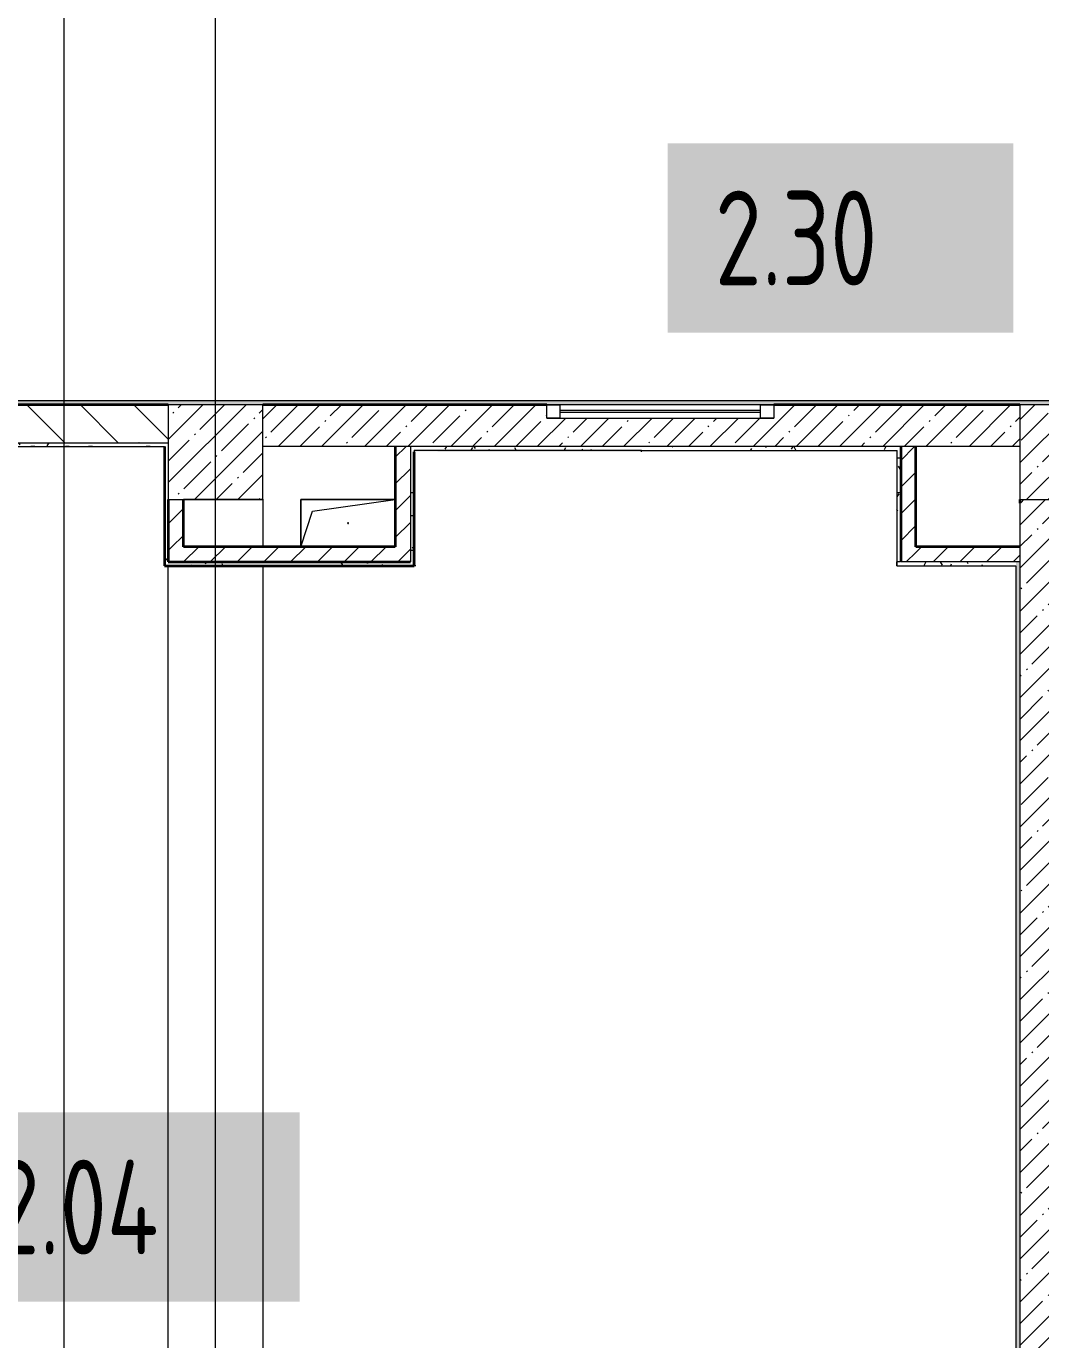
# Model space of a CAD drawing. Header units: millimetres. Extents: x 3914 to 443608, y -156176 to 78197.
# Drawn here: x 217124 to 222484, y -143017 to -136078 of the extents above; entities that cross this region are included whole.
import ezdxf

# ---------------------------------------------------------------- set-up
doc = ezdxf.new("R2010")
doc.units = ezdxf.units.MM
doc.linetypes.add('Осевая', pattern=[6350, 1270, -952.5, 3175, -952.5])
doc.layers.add('A-AREA-PATT-2', color=7, linetype='Continuous', lineweight=5, true_color=0xcde0ef, transparency=1)
for name, color, linetype, lineweight in [('A-FLOR', 7, 'Continuous', 9), ('A-GENM', 7, 'Continuous', 9), ('A-GLAZ', 7, 'Continuous', 9), ('A-GLAZ-1', 7, 'Continuous', 5), ('A-WALL', 7, 'Continuous', 5), ('A-WALL-1', 7, 'Continuous', 35), ('I-WALL', 7, 'Continuous', 5), ('S-COLS', 7, 'Continuous', 9), ('S-COLS-1', 7, 'Continuous', 5), ('Оси', 7, 'Continuous', 9), ('Оси-2', 7, 'Осевая', 9)]:
    doc.layers.add(name, color=color, linetype=linetype, lineweight=lineweight)
doc.layers.add('A-WALL-FNSH-1', color=9, linetype='Continuous', lineweight=5, true_color=0x808080)
doc.styles.add('СПДС', font='ГОСТ тип А.ttf', dxfattribs={"width": 0.9})
pattern_1 = [(45, (174964.42, -145977.62), (-70.71068, 70.71068), [])]
pattern_2 = [(45, (174964.42, -145977.62), (-114.04925, 114.04925), []), (45, (175078.47, -145977.62), (-114.04925, 114.04925), [201.612, -40.322, 6.706, -33.617])]
pattern_3 = [(0, (174964.42, -145977.62), (243.84, 60.96), [20.117, -162.763, 20.117, -162.763, -975.36]), (0, (174964.42, -145977.62), (243.84, 60.96), [-365.76, 20.117, -345.643, 20.117, -162.763, -426.72]), (0, (174964.42, -145977.62), (243.84, 60.96), [-914.4, 20.117, -101.803, 20.117, -284.683]), (120, (175055.86, -145947.14), (-174.71291, 180.691634), [20.117, -162.763, 20.117, -162.763, -975.36]), (120, (175055.86, -145947.14), (-174.71291, 180.691634), [-365.76, 20.117, -345.643, 20.117, -162.763, -426.72]), (120, (175055.86, -145947.14), (-174.71291, 180.691634), [-914.4, 20.117, -101.803, 20.117, -284.683]), (240, (175086.34, -145825.22), (-69.12709, -241.651634), [20.117, -162.763, 20.117, -162.763, -975.36]), (240, (175086.34, -145825.22), (-69.12709, -241.651634), [-365.76, 20.117, -345.643, 20.117, -162.763, -426.72]), (240, (175086.34, -145825.22), (-69.12709, -241.651634), [-914.4, 20.117, -101.803, 20.117, -284.683])]

# ---------------------------------------------------------------- blocks, each defined once
blk = doc.blocks.new('BSC_Колонна _Прямоугольная - 500х500-V279-Объем проектирования 2 этажа')
at = {"layer": 'S-COLS-1'}
h = blk.add_hatch(dxfattribs=at)
h.set_pattern_fill('FP_5', color=256, style=0, pattern_type=2)
h.set_pattern_definition([(45, (-43160, -7650), (-114.04925, 114.04925), []), (45, (-43045.95, -7650), (-114.04925, 114.04925), [201.613, -40.323, 6.706, -33.617])])
h.paths.add_polyline_path([(-250, -250), (250, -250), (250, 250), (-250, 250), (-250, 50)])
for p, q in [((250, 250), (-250, 250)), ((-250, 250), (-250, -250)), ((250, -250), (250, 250)), ((-250, -250), (250, -250))]:
    blk.add_line(p, q, dxfattribs=at)
blk = doc.blocks.new('BSC_Колонна _Прямоугольная - 500х500-V280-Объем проектирования 2 этажа')
at = {"layer": 'S-COLS-1'}
h = blk.add_hatch(dxfattribs=at)
h.set_pattern_fill('FP_6', color=256, style=0, pattern_type=2)
h.set_pattern_definition([(45, (-47660, -7650), (-114.04925, 114.04925), []), (45, (-47545.95, -7650), (-114.04925, 114.04925), [201.613, -40.323, 6.706, -33.617])])
h.paths.add_polyline_path([(152.6, -250), (250, -250), (250, 250), (-250, 250), (-250, -250), (-30, -250)])
for p, q in [((250, 250), (-250, 250)), ((-250, 250), (-250, -250)), ((250, -250), (250, 250)), ((-250, -250), (250, -250))]:
    blk.add_line(p, q, dxfattribs=at)
blk = doc.blocks.new('GM_Отверстие прямоугольное _в плите_ - Отверстие-V416-Объем проектирования 2 этажа')
at = {"layer": 'A-GENM'}
for p, q in [((-250, -125), (-250, 125)), ((-250, 125), (250, 125)), ((250, 125), (-250, 125)), ((-250, 125), (-250, -125)), ((-187.5, 62.5), (250, 125)), ((-250, -125), (-187.5, 62.5))]:
    blk.add_line(p, q, dxfattribs=at)
for start, end in [(360, 180), (180, 360)]:
    blk.add_arc((0, 0), 2.5, start, end, dxfattribs=at)
blk = doc.blocks.new('120_Окно_СКБ_1Ст - 120_Окно_СКБ_1Ст 400х1200 EI30-24228621-Объем проектирования 2 этажа')
at = {"layer": 'A-GLAZ'}
for p, q in [((-600, 40), (-600, 110)), ((-600, 110), (-530, 110)), ((-530, 110), (-530, 40)), ((530, 40), (530, 110)), ((530, 110), (600, 110)), ((600, 110), (600, 40)), ((-530, 40), (-600, 40)), ((600, 40), (530, 40))]:
    blk.add_line(p, q, dxfattribs=at)
at = {"layer": 'A-GLAZ-1'}
for p, q in [((600, 110), (-600, 110)), ((530, 80), (-530, 80)), ((530, 70), (-530, 70)), ((-600, 40), (600, 40))]:
    blk.add_line(p, q, dxfattribs=at)

msp = doc.modelspace()

# ---------------------------------------------------------------- hatches: boundary and pattern name
at = {"layer": 'A-AREA-PATT-2'}
msp.add_hatch(color=256, dxfattribs=at).paths.add_polyline_path([(219183.4, -138928.1), (219183.4, -138325.6), (220375.4, -138325.6), (220375.4, -138321.6), (219179.4, -138322.6), (219179.4, -138928.1)])
at = {"layer": 'I-WALL'}
h = msp.add_hatch(dxfattribs=at)
h.set_pattern_fill('FP_23', color=256, style=0, pattern_type=2)
h.set_pattern_definition([(135, (174964.42, -145977.62), (-141.4214, -141.4214), [])])
h.paths.add_polyline_path([(214014.4, -138277.6), (214525.4, -138277.6), (214525.4, -138077.6), (214004.4, -138077.6), (214004.4, -138277.6)])
h.paths.add_polyline_path([(213454.4, -138277.6), (213504.4, -138277.6), (213504.4, -138077.6), (213454.4, -138077.6), (213454.4, -138204.4)])
h.paths.add_polyline_path([(217874.4, -138277.6), (217874.4, -138077.6), (217025.4, -138077.6), (217025.4, -138277.6), (217717.8, -138277.6)])
h = msp.add_hatch(dxfattribs=at)
h.set_pattern_fill('FP_191', color=256, style=0, pattern_type=2)
h.set_pattern_definition(pattern_3)
h.paths.add_polyline_path([(249708.7, -138077.6), (249714.4, -138077.6), (249693.4, -138057.6), (248669.4, -138057.6), (248669.4, -138069.6), (248724.4, -138069.6), (248724.4, -138077.6), (249694.4, -138077.6)])
h.paths.add_polyline_path([(247214.4, -138077.6), (247215.4, -138069.6), (247269.4, -138069.6), (247269.4, -138057.6), (246699.4, -138057.6), (246699.4, -138069.6), (246729.4, -138069.6), (246729.4, -138077.6), (247064.4, -138077.6)])
h.paths.add_polyline_path([(245284.4, -138077.6), (245569.4, -138077.6), (245569.4, -138069.6), (245599.4, -138069.6), (245599.4, -138057.6), (244324.9, -138057.6), (244324.9, -138069.6), (244354.9, -138069.6), (244354.9, -138077.6), (245181.7, -138077.6)])
h.paths.add_polyline_path([(240594.4, -138077.6), (240889.4, -138076.7), (240889.4, -138069.6), (240919.4, -138069.6), (240919.4, -138057.6), (234895.4, -138057.6), (234895.4, -138077.6), (240374.4, -138077.6)])
h.paths.add_polyline_path([(242290.8, -138077.6), (243194.9, -138077.6), (243194.9, -138069.6), (243224.9, -138069.6), (243224.9, -138057.6), (242019.4, -138057.6), (242019.4, -138069.6), (242049.4, -138069.6), (242049.4, -138077.6), (242183.2, -138077.6)])
h.paths.add_polyline_path([(232395.4, -138077.6), (232395.4, -138057.6), (225894.4, -138057.6), (225894.4, -138077.6), (232172.5, -138077.6)])
h.paths.add_polyline_path([(222874.4, -138077.6), (223394.4, -138077.6), (223394.4, -138057.6), (217025.4, -138057.6), (217025.4, -138077.6), (222374.4, -138077.6)])
h.paths.add_polyline_path([(213724.4, -138077.6), (214525.4, -138077.6), (214525.4, -138057.6), (213724.4, -138058.6), (213704.9, -138077.6)])
h.paths.add_polyline_path([(213704.4, -138077.6), (213714.4, -138067.6), (213704.4, -138057.6), (213704.4, -138063.3)])
h = msp.add_hatch(dxfattribs=at)
h.set_pattern_fill('FP_1', color=256, style=0, pattern_type=2)
h.set_pattern_definition(pattern_2)
h.paths.add_polyline_path([(222353, -138297.6), (222374.4, -138297.6), (222374.4, -138077.6), (221074.4, -138077.6), (221074.4, -138147.6), (219874.4, -138147.6), (219874.4, -138077.6), (218374.4, -138077.6), (218374.4, -138297.6), (222054.2, -138297.6)])
h = msp.add_hatch(dxfattribs=at)
h.set_pattern_fill('FP_191', color=256, style=0, pattern_type=2)
h.set_pattern_definition(pattern_3)
h.paths.add_polyline_path([(217853.4, -138297.6), (217874.4, -138277.6), (217025.4, -138277.6), (217025.4, -138297.6), (217717.8, -138297.6)])
h.paths.add_polyline_path([(217870.4, -138297.6), (217874.4, -138297.6), (217874.4, -138277.6), (217854.4, -138297.6)])
h.paths.add_polyline_path([(214004.4, -138277.6), (214025.4, -138297.6), (214525.4, -138297.6), (214525.4, -138277.6), (214014.4, -138277.6)])
h.paths.add_polyline_path([(214024.4, -138297.6), (214004.4, -138277.6), (214004.4, -138297.6), (214014.4, -138297.6)])
h = msp.add_hatch(dxfattribs=at)
h.set_pattern_fill('FP_191', color=256, style=0, pattern_type=2)
h.set_pattern_definition(pattern_3)
h.paths.add_polyline_path([(217854.4, -138907.6), (217874.4, -138907.6), (217874.4, -138297.6), (217854.4, -138298.6), (217854.4, -138907.3)])
h = msp.add_hatch(dxfattribs=at)
h.set_pattern_fill('FP_22', color=256, style=0, pattern_type=2)
h.set_pattern_definition(pattern_1)
h.paths.add_polyline_path([(219074.4, -138907.6), (219154.4, -138907.6), (219154.4, -138297.6), (219074.4, -138297.6), (219074.4, -138827.6)])
h = msp.add_hatch(dxfattribs=at)
h.set_pattern_fill('FP_191', color=256, style=0, pattern_type=2)
h.set_pattern_definition(pattern_3)
h.paths.add_polyline_path([(219154.4, -138317.6), (221723.4, -138317.6), (221724.4, -138297.6), (219154.4, -138297.6)])
h = msp.add_hatch(dxfattribs=at)
h.set_pattern_fill('FP_191', color=256, style=0, pattern_type=2)
h.set_pattern_definition(pattern_3)
h.paths.add_polyline_path([(221744.4, -138907.6), (221744.4, -138297.6), (221724.4, -138297.6), (221724.4, -138907.6)])
h = msp.add_hatch(dxfattribs=at)
h.set_pattern_fill('FP_22', color=256, style=0, pattern_type=2)
h.set_pattern_definition(pattern_1)
h.paths.add_polyline_path([(221744.4, -138907.6), (221824.4, -138907.6), (221824.4, -138297.6), (221744.4, -138297.6)])
h = msp.add_hatch(dxfattribs=at)
h.set_pattern_fill('FP_191', color=256, style=0, pattern_type=2)
h.set_pattern_definition(pattern_3)
h.paths.add_polyline_path([(219174.4, -138927.6), (219174.4, -138317.6), (219154.4, -138317.6), (219154.4, -138927.6), (219163.3, -138927.6)])
h = msp.add_hatch(dxfattribs=at)
h.set_pattern_fill('FP_22', color=256, style=0, pattern_type=2)
h.set_pattern_definition(pattern_1)
h.paths.add_polyline_path([(217954.4, -138827.6), (217954.4, -138577.6), (217874.4, -138577.6), (217874.4, -138827.6)])
h = msp.add_hatch(dxfattribs=at)
h.set_pattern_fill('FP_1', color=256, style=0, pattern_type=2)
h.set_pattern_definition(pattern_2)
h.paths.add_polyline_path([(222475.4, -145577.6), (222594.4, -145577.6), (222594.4, -138577.6), (222374.4, -138577.6), (222374.4, -145577.6), (222473.4, -145577.6)])
h = msp.add_hatch(dxfattribs=at)
h.set_pattern_fill('FP_22', color=256, style=0, pattern_type=2)
h.set_pattern_definition(pattern_1)
h.paths.add_polyline_path([(218674.4, -138907.6), (219074.4, -138907.6), (219074.4, -138827.6), (217874.4, -138827.6), (217874.4, -138907.6), (218574.4, -138907.6)])
h = msp.add_hatch(dxfattribs=at)
h.set_pattern_fill('FP_22', color=256, style=0, pattern_type=2)
h.set_pattern_definition(pattern_1)
h.paths.add_polyline_path([(222354.4, -138907.6), (222374.4, -138907.6), (222374.4, -138827.6), (221824.4, -138827.6), (221824.4, -138907.6), (222054.2, -138907.6)])
h = msp.add_hatch(dxfattribs=at)
h.set_pattern_fill('FP_191', color=256, style=0, pattern_type=2)
h.set_pattern_definition(pattern_3)
h.paths.add_polyline_path([(219153, -138927.6), (219154.4, -138927.6), (219154.4, -138907.6), (217854.4, -138907.6), (217854.4, -138927.6), (219074.4, -138927.6)])
h = msp.add_hatch(dxfattribs=at)
h.set_pattern_fill('FP_191', color=256, style=0, pattern_type=2)
h.set_pattern_definition(pattern_3)
h.paths.add_polyline_path([(222353.4, -138927.6), (222353.4, -138907.6), (221724.4, -138907.6), (221724.4, -138927.6), (222349.6, -138927.6)])
h = msp.add_hatch(dxfattribs=at)
h.set_pattern_fill('FP_191', color=256, style=0, pattern_type=2)
h.set_pattern_definition(pattern_3)
h.paths.add_polyline_path([(222374.4, -145857.6), (222374.4, -138907.6), (222354.4, -138907.6), (222354.4, -145856.6), (222372.6, -145857.5)])

# ---------------------------------------------------------------- linework, layer by layer
at = {"layer": 'A-FLOR'}
for p, q in [((217954.4, -138576.7), (218374.4, -138576.7)), ((217954.4, -138577.6), (218374.4, -138577.6)), ((218374.4, -138576.7), (218374.4, -138826.7)), ((218374.4, -138577.6), (218374.4, -138827.6))]:
    msp.add_line(p, q, dxfattribs=at)
at = {"layer": 'A-WALL'}
for p, q in [((217025.4, -138277.6), (217874.4, -138277.6)), ((222374.4, -138297.6), (218374.4, -138297.6)), ((219154.4, -138297.6), (219154.4, -138907.6)), ((221723.4, -138318.6), (221723.4, -138317.6)), ((222374.4, -138597.6), (222374.4, -145577.6)), ((222374.4, -138907.6), (221744.4, -138907.6))]:
    msp.add_line(p, q, dxfattribs=at)
at = {"layer": 'A-WALL-1'}
for p, q in [((217874.4, -138077.6), (217025.4, -138077.6)), ((219874.4, -138077.6), (218374.4, -138077.6)), ((222374.4, -138077.6), (221074.4, -138077.6)), ((217854.4, -138297.6), (217854.4, -138927.6)), ((219074.4, -138297.6), (219074.4, -138827.6)), ((221744.4, -138297.6), (221744.4, -138907.6)), ((221824.4, -138827.6), (221824.4, -138297.6)), ((219174.4, -138927.6), (219174.4, -138325.6)), ((217874.4, -138577.6), (217874.4, -138907.6)), ((217954.4, -138827.6), (217954.4, -138577.6)), ((222374.4, -138577.6), (222374.4, -138597.6)), ((219074.4, -138827.6), (217954.4, -138827.6)), ((222374.4, -138827.6), (221824.4, -138827.6)), ((217874.4, -138907.6), (219154.4, -138907.6)), ((217854.4, -138927.6), (219174.4, -138927.6))]:
    msp.add_line(p, q, dxfattribs=at)
at = {"layer": 'A-WALL-FNSH-1'}
for p, q in [((223394.4, -138056.6), (217025.4, -138056.6)), ((217025.4, -138298.6), (217854.4, -138298.6)), ((220375.4, -138318.6), (221723.4, -138318.6)), ((221723.4, -138318.6), (221723.4, -138928.6)), ((221724.4, -138927.6), (221724.4, -138907.6)), ((219174.4, -138928.6), (219174.4, -138927.6)), ((221723.4, -138928.6), (222353.4, -138928.6)), ((222353.4, -138928.6), (222353.4, -145856.6)), ((222354.4, -145856.6), (222354.4, -138927.6))]:
    msp.add_line(p, q, dxfattribs=at)
at = {"layer": 'I-WALL'}
for p, q in [((219174.4, -138317.6), (220375.4, -138317.6)), ((219174.4, -138317.6), (219174.4, -138325.6)), ((219175.4, -138325.6), (219174.4, -138325.6)), ((219175.4, -138928.1), (219175.4, -138325.6)), ((220375.4, -138325.6), (220375.4, -138318.6)), ((219183.4, -138928.1), (219175.4, -138928.1))]:
    msp.add_line(p, q, dxfattribs=at)
at = {"layer": 'Оси'}
for p, q in [((218124.4, -141651.4), (218124.4, -123578.6)), ((217874.4, -145506.7), (217874.4, -138926.7)), ((217874.4, -145507.6), (217874.4, -138927.6)), ((218374.4, -138926.7), (218374.4, -141280.2)), ((218374.4, -138927.6), (218374.4, -141281.1)), ((218374.4, -141281), (218374.4, -145501.7)), ((218374.4, -141282), (218374.4, -145502.6))]:
    msp.add_line(p, q, dxfattribs=at)
for points in [[(217324.4, -147883.9), (217324.4, -142883.9), (217324.4, -123579.5), (217324.4, -118579.5)], [(218550.2, -147883.9), (218550.2, -147180), (218124.4, -146652.4), (218124.4, -141652.4), (218124.4, -123579.5), (218124.4, -118579.5)]]:
    msp.add_lwpolyline(points, dxfattribs=at)
at = {"layer": 'Оси-2'}
msp.add_line((217324.4, -142882.9), (217324.4, -123578.6), dxfattribs=at)

# ---------------------------------------------------------------- block references
at = {"layer": 'A-GENM'}
msp.add_blockref('GM_Отверстие прямоугольное _в плите_ - Отверстие-V416-Объем проектирования 2 этажа', (218824.4, -138702.6), dxfattribs=at)
at = {"layer": 'A-GLAZ', "color": 3}
msp.add_blockref('120_Окно_СКБ_1Ст - 120_Окно_СКБ_1Ст 400х1200 EI30-24228621-Объем проектирования 2 этажа', (220474.4, -138187.6), dxfattribs=at)
at = {"layer": 'S-COLS'}
for name, p in [('BSC_Колонна _Прямоугольная - 500х500-V279-Объем проектирования 2 этажа', (218124.4, -138327.6)), ('BSC_Колонна _Прямоугольная - 500х500-V280-Объем проектирования 2 этажа', (222624.4, -138327.6))]:
    msp.add_blockref(name, p, dxfattribs=at)

# ---------------------------------------------------------------- texts
at = {"char_height": 500, "attachment_point": 1, "style": 'СПДС', "bg_fill": 1, "box_fill_scale": 1.5, "bg_fill_color": 7, "bg_fill_true_color": 16777215, "bg_fill_transparency": 0}
for s, insert, width in [('2.30', (220762.7, -136946.5), 1327.594), ('2.04', (216947.3, -142066.2), 1370.886)]:
    msp.add_mtext(s, dxfattribs=dict(at, insert=insert, width=width))

doc.saveas('drawing.dxf')
